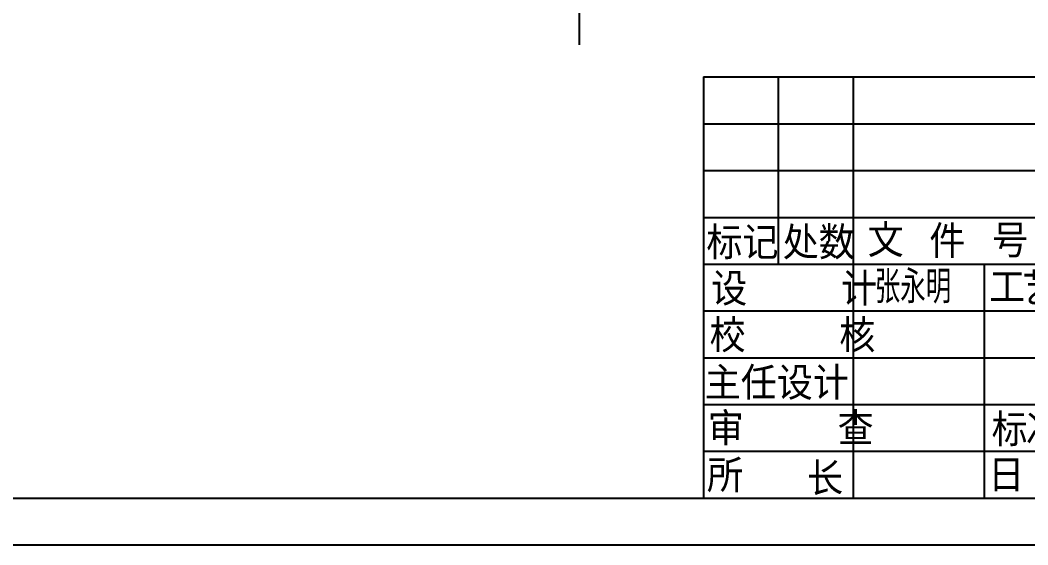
# Model space of a CAD drawing. Header units: millimetres. Extents: x 0 to 16800, y 0 to 11880.
# Drawn here: x 6482 to 10785, y 0 to 2243 of the extents above; entities that cross this region are included whole.
import ezdxf
from ezdxf.enums import TextEntityAlignment as Align

# ---------------------------------------------------------------- set-up
doc = ezdxf.new("R2010")
doc.units = ezdxf.units.MM
doc.header["$LTSCALE"] = 400
doc.header["$MEASUREMENT"] = 0
doc.linetypes.add('F', pattern=[0.75, 0.5, -0.25])
doc.linetypes.add('G', pattern=[2, 1.25, -0.25, 0.25, -0.25])
for name, color, linetype in [('01', 7, 'Continuous'), ('02', 1, 'Continuous'), ('04', 2, 'F'), ('05', 4, 'G'), ('THICK', 7, 'Continuous')]:
    doc.layers.add(name, color=color, linetype=linetype)
doc.styles.get("Standard").update_dxf_attribs({"font": 'isocp', "width": 0.707, "bigfont": 'intecad.shx'})

# ---------------------------------------------------------------- blocks, each defined once
blk = doc.blocks.new('headb')
at = {"layer": 'THICK'}
for p, q in [((-180, 45), (-180, 0)), ((-180, 45), (0, 45)), ((-172, 44.98), (-172, 45)), ((-172, 25), (-172, 45)), ((-164, 0), (-164, 45)), ((-180, 30), (-120, 30)), ((-180, 25), (-120, 25)), ((-150, 0), (-150, 25)), ((-180, 0), (0, 0))]:
    blk.add_line(p, q, dxfattribs=at)
at = {"layer": 'THICK', "color": 3}
for p, q in [((-180, 40), (-120, 40)), ((-180, 35), (-120, 35)), ((-180, 20), (-120, 20)), ((-180, 15), (-120, 15)), ((-180, 10), (-120, 10)), ((-180, 5), (-120, 5))]:
    blk.add_line(p, q, dxfattribs=at)
at = {"insert": (-161.72, 24.32), "char_height": 3.5, "width": 10.6801, "attachment_point": 1}
blk.add_mtext('张永明', dxfattribs=at)
at = {"layer": 'THICK', "color": 3}
for s, p in [('标记', (-175.84, 27.44)), ('处数', (-167.69, 27.44)), ('文', (-160.55, 27.69)), ('件', (-153.97, 27.57)), ('号', (-147.27, 27.57)), ('工', (-147.58, 22.5)), ('艺', (-144.03, 22.5)), ('标', (-147.32, 7.46)), ('准', (-143.65, 7.46)), ('所', (-177.7, 2.53)), ('长', (-167.02, 2.21))]:
    blk.add_text(s, height=3.5, dxfattribs=at).set_placement(p, align=Align.MIDDLE)
for s, p in [('设     计', (-179.18, 20.57)), ('校     核', (-179.36, 15.59)), ('主任设计', (-179.87, 10.5)), ('审     查', (-179.54, 5.64)), ('日     期', (-149.6, 0.66))]:
    blk.add_text(s, height=3.5, dxfattribs=at).set_placement(p)
blk = doc.blocks.new('*U145')
at = {"layer": '01'}
blk.add_lwpolyline([(25, 5), (415, 5)], dxfattribs=at)
at = {"layer": '02'}
blk.add_lwpolyline([(0, 0), (420, 0)], dxfattribs=at)

msp = doc.modelspace()

# ---------------------------------------------------------------- linework, layer by layer
at = {"layer": '05', "color": 4, "linetype": 'G'}
msp.add_line((8870.786, 2137.771), (8870.786, 6140.305), dxfattribs=at)

# ---------------------------------------------------------------- block references
at = {"xscale": 40, "yscale": 40, "zscale": 40}
msp.add_blockref('headb', (16600, 200), dxfattribs=at)
at = {"layer": '04', "xscale": 40, "yscale": 40, "zscale": 40}
msp.add_blockref('*U145', (0, 0), dxfattribs=at)

doc.saveas('drawing.dxf')
